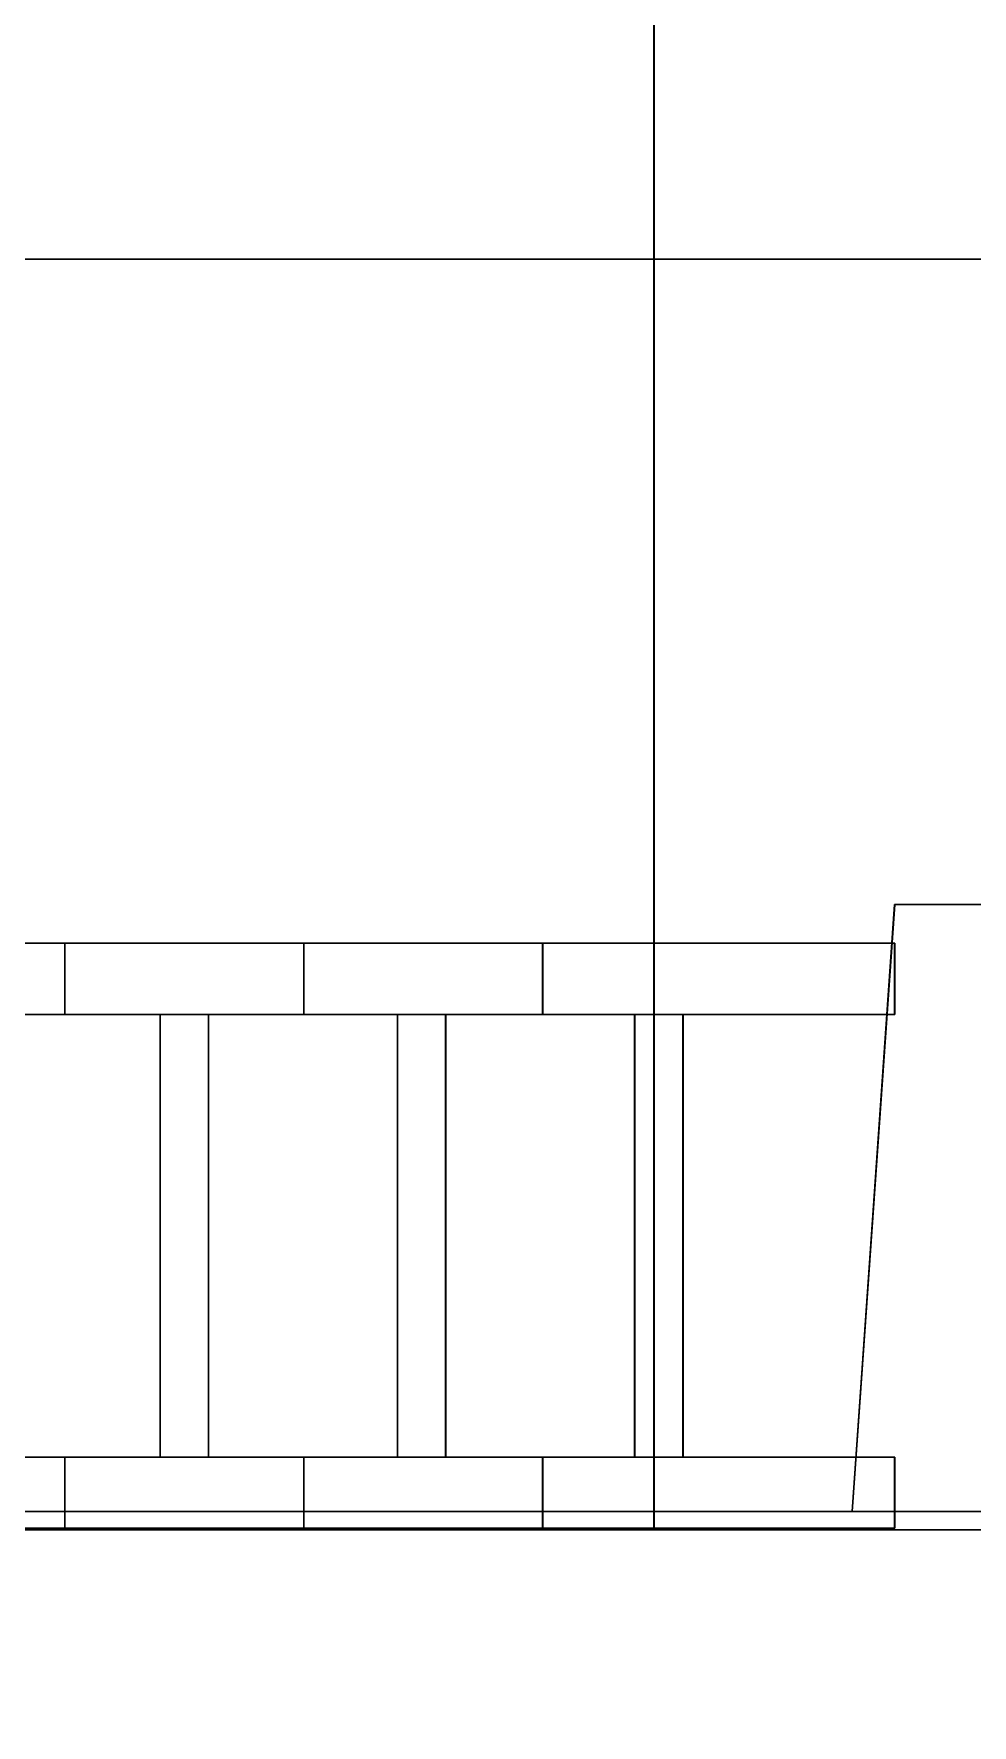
# Model space of a CAD drawing. Header units: metres. Extents: x -14.1 to 14.1, y -13.2 to 13.2.
# Drawn here: x -11.265 to -9.658, y 4.523 to 7.42 of the extents above; entities that cross this region are included whole.
import ezdxf

# ---------------------------------------------------------------- set-up
doc = ezdxf.new("R2010")
doc.units = ezdxf.units.M

msp = doc.modelspace()

# ---------------------------------------------------------------- linework, layer by layer
at = {"layer": 'tower', "color": 20}
for points in [[(-10.2034, 7.03413, 13.3135), (-11.8348, 7.03413, 13.3135), (-11.8348, 9.21043, 13.3135), (-10.2034, 9.21043, 13.3135)], [(-11.8347, 7.03413, 17.6661), (-10.2033, 7.03413, 17.6661), (-10.2033, 9.21043, 17.6661), (-11.8347, 9.21043, 17.6661)], [(-10.2034, 9.21043, 13.3135), (-9.11363, 9.21043, 13.3135), (-9.11363, 7.03413, 13.3135), (-10.2034, 7.03413, 13.3135)], [(-9.11352, 7.03413, 17.6661), (-9.11352, 9.21043, 17.6661), (-10.2033, 9.21043, 17.6661), (-10.2033, 7.03413, 17.6661)], [(-10.2034, 7.03413, 13.3135), (-10.2034, 4.85784, 13.3135), (-11.8348, 4.85784, 13.3135), (-11.8348, 7.03413, 13.3135)], [(-11.8347, 7.03413, 17.6661), (-11.8347, 4.85784, 17.6661), (-10.2033, 4.85784, 17.6661), (-10.2033, 7.03413, 17.6661)], [(-9.11363, 7.03413, 13.3135), (-9.11363, 7.03413, 13.5369), (-10.2034, 7.03413, 13.5369), (-10.2034, 7.03413, 13.3135)], [(-10.2034, 7.03413, 13.3135), (-10.2034, 7.03413, 13.5369), (-10.2034, 4.85784, 13.5369), (-10.2034, 4.85784, 13.3135)], [(-10.2033, 4.85784, 17.6661), (-10.2033, 4.85784, 17.4427), (-10.2033, 7.03413, 17.4427), (-10.2033, 7.03413, 17.6661)], [(-10.2033, 7.03413, 17.6661), (-10.2033, 7.03413, 17.4427), (-9.11352, 7.03413, 17.4426), (-9.11352, 7.03413, 17.6661)], [(-6.44476, 1.36179, 12.2759), (-12.8724, 1.36179, 12.2761), (-12.7994, 4.88946, 12.3491), (-6.51774, 4.88946, 12.3489)], [(-12.7994, 4.88946, 12.3491), (-12.7993, 4.88946, 18.6306), (-6.51766, 4.88946, 18.6306), (-6.51774, 4.88946, 12.3489)], [(-11.4217, 1.36179, 18.7036), (-7.89528, 1.36179, 18.7036), (-6.51766, 4.88946, 18.6306), (-12.7993, 4.88946, 18.6306)], [(-10.2034, 4.85784, 13.5369), (-10.2034, 4.85784, 14.9449), (-11.6114, 4.85784, 14.9449), (-11.8348, 4.85784, 13.3135)], [(-11.8348, 4.85784, 13.3135), (-10.2034, 4.85784, 13.3135), (-10.2034, 4.85784, 13.5369)], [(-11.6113, 4.85784, 16.0347), (-10.2034, 4.85784, 16.0347), (-10.2033, 4.85784, 17.4427), (-11.8347, 4.85784, 17.6661)], [(-10.2033, 4.85784, 17.4427), (-10.2033, 4.85784, 17.6661), (-11.8347, 4.85784, 17.6661)], [(-11.6113, 4.85784, 16.0347), (-11.6114, 4.85784, 14.9449), (-10.2034, 4.85784, 14.9449), (-10.2034, 4.85784, 16.0347)], [(-9.11359, 4.85784, 14.9449), (-10.2034, 4.85784, 14.9449), (-10.2034, 4.85784, 13.5369), (-9.11363, 4.85784, 13.5369)], [(-10.2034, 4.85784, 16.0347), (-10.2034, 4.85784, 14.9449), (-9.11359, 4.85784, 14.9449), (-9.11356, 4.85784, 16.0347)], [(-9.11352, 4.85784, 17.4426), (-10.2033, 4.85784, 17.4427), (-10.2034, 4.85784, 16.0347), (-9.11356, 4.85784, 16.0347)]]:
    msp.add_3dface(points, dxfattribs=at)
at = {"layer": 'upprdoor', "color": 1}
for points in [[(-10.2034, 4.85784, 13.5369), (-10.2034, 7.03413, 13.5369), (-9.11363, 7.03413, 13.5369), (-9.11363, 4.85784, 13.5369)], [(-9.11352, 4.85784, 17.4426), (-9.11352, 7.03413, 17.4426), (-10.2033, 7.03413, 17.4427), (-10.2033, 4.85784, 17.4427)]]:
    msp.add_3dface(points, dxfattribs=at)
at = {"layer": 'upprrail', "color": 29}
for points in [[(-9.45272, 4.88946, 18.5571), (-9.52557, 5.92906, 18.5571), (-9.79137, 5.92906, 18.5571), (-9.86422, 4.88946, 18.5571)], [(-9.86422, 4.88946, 18.2421), (-9.79137, 5.92906, 18.2421), (-9.52557, 5.92906, 18.2421), (-9.45272, 4.88946, 18.2421)], [(-9.86422, 4.88946, 18.5571), (-9.79137, 5.92906, 18.5571), (-9.79137, 5.92906, 18.2421), (-9.86422, 4.88946, 18.2421)], [(-9.86407, 4.88946, 12.7374), (-9.79122, 5.92906, 12.7374), (-9.7912, 5.92906, 12.4225), (-9.86405, 4.88946, 12.4225)], [(-9.45258, 4.88946, 12.7375), (-9.52543, 5.92906, 12.7374), (-9.79122, 5.92906, 12.7374), (-9.86407, 4.88946, 12.7374)], [(-9.86405, 4.88946, 12.4225), (-9.7912, 5.92906, 12.4225), (-9.52541, 5.92906, 12.4225), (-9.45256, 4.88946, 12.4225)], [(-9.79137, 5.92906, 18.5571), (-9.52557, 5.92906, 18.5571), (-9.52557, 5.92906, 18.2421), (-9.79137, 5.92906, 18.2421)], [(-9.52541, 5.92906, 12.4225), (-9.7912, 5.92906, 12.4225), (-9.79122, 5.92906, 12.7374), (-9.52543, 5.92906, 12.7374)], [(-11.6215, 5.74073, 18.503), (-11.2123, 5.74073, 18.503), (-11.2123, 5.86246, 18.503), (-11.6215, 5.86246, 18.503)], [(-11.6215, 5.86246, 18.503), (-11.2123, 5.86246, 18.503), (-11.2123, 5.86246, 18.3057), (-11.6215, 5.86246, 18.3057)], [(-11.6215, 5.86246, 18.3057), (-11.2123, 5.86246, 18.3057), (-11.2123, 5.74073, 18.3057), (-11.6215, 5.74073, 18.3057)], [(-11.6213, 5.74073, 12.6737), (-11.2122, 5.74073, 12.6738), (-11.2122, 5.86246, 12.6738), (-11.6213, 5.86246, 12.6737)], [(-11.6213, 5.86246, 12.6737), (-11.2122, 5.86246, 12.6738), (-11.2122, 5.86246, 12.4765), (-11.6213, 5.86246, 12.4765)], [(-11.6213, 5.86246, 12.4765), (-11.2122, 5.86246, 12.4765), (-11.2122, 5.74073, 12.4765), (-11.6213, 5.74073, 12.4765)], [(-11.2123, 5.74073, 18.503), (-10.8032, 5.74073, 18.503), (-10.8032, 5.86246, 18.503), (-11.2123, 5.86246, 18.503)], [(-11.2123, 5.86246, 18.503), (-10.8032, 5.86246, 18.503), (-10.8032, 5.86246, 18.3057), (-11.2123, 5.86246, 18.3057)], [(-11.2123, 5.86246, 18.3057), (-10.8032, 5.86246, 18.3057), (-10.8032, 5.74073, 18.3057), (-11.2123, 5.74073, 18.3057)], [(-11.2122, 5.74073, 12.6738), (-10.8031, 5.74073, 12.6738), (-10.8031, 5.86246, 12.6738), (-11.2122, 5.86246, 12.6738)], [(-11.2122, 5.86246, 12.6738), (-10.8031, 5.86246, 12.6738), (-10.8031, 5.86246, 12.4766), (-11.2122, 5.86246, 12.4765)], [(-11.2122, 5.86246, 12.4765), (-10.8031, 5.86246, 12.4766), (-10.8031, 5.74073, 12.4766), (-11.2122, 5.74073, 12.4765)], [(-10.8032, 5.74073, 18.503), (-10.3941, 5.74073, 18.503), (-10.3941, 5.86246, 18.503), (-10.8032, 5.86246, 18.503)], [(-10.8032, 5.86246, 18.503), (-10.3941, 5.86246, 18.503), (-10.3941, 5.86246, 18.3057), (-10.8032, 5.86246, 18.3057)], [(-10.8032, 5.86246, 18.3057), (-10.3941, 5.86246, 18.3057), (-10.3941, 5.74073, 18.3057), (-10.8032, 5.74073, 18.3057)], [(-10.8031, 5.86246, 12.4766), (-10.3939, 5.86246, 12.4766), (-10.3939, 5.74073, 12.4766), (-10.8031, 5.74073, 12.4766)], [(-10.8031, 5.86246, 12.6738), (-10.3939, 5.86246, 12.6738), (-10.3939, 5.86246, 12.4766), (-10.8031, 5.86246, 12.4766)], [(-10.8031, 5.74073, 12.6738), (-10.3939, 5.74073, 12.6738), (-10.3939, 5.86246, 12.6738), (-10.8031, 5.86246, 12.6738)], [(-10.3941, 5.74073, 18.503), (-9.79136, 5.74073, 18.503), (-9.79136, 5.86246, 18.503), (-10.3941, 5.86246, 18.503)], [(-10.3941, 5.86246, 18.503), (-9.79136, 5.86246, 18.503), (-9.79136, 5.86246, 18.3057), (-10.3941, 5.86246, 18.3057)], [(-10.3941, 5.86246, 18.3057), (-9.79136, 5.86246, 18.3057), (-9.79136, 5.74073, 18.3057), (-10.3941, 5.74073, 18.3057)], [(-10.3939, 5.86246, 12.4766), (-9.7912, 5.86246, 12.4766), (-9.7912, 5.74073, 12.4766), (-10.3939, 5.74073, 12.4766)], [(-10.3939, 5.86246, 12.6738), (-9.79121, 5.86246, 12.6738), (-9.7912, 5.86246, 12.4766), (-10.3939, 5.86246, 12.4766)], [(-10.3939, 5.74073, 12.6738), (-9.79121, 5.74073, 12.6738), (-9.79121, 5.86246, 12.6738), (-10.3939, 5.86246, 12.6738)], [(-9.79136, 5.74073, 18.3057), (-9.79136, 5.86246, 18.3057), (-9.79136, 5.86246, 18.503), (-9.79136, 5.74073, 18.503)], [(-9.7912, 5.74073, 12.4766), (-9.7912, 5.86246, 12.4766), (-9.79121, 5.86246, 12.6738), (-9.79121, 5.74073, 12.6738)], [(-11.6215, 5.74073, 18.503), (-11.4554, 5.74073, 18.4745), (-11.3727, 5.74073, 18.4745), (-11.2123, 5.74073, 18.503)], [(-11.2123, 5.74073, 18.3057), (-11.3727, 5.74073, 18.3341), (-11.4554, 5.74073, 18.3341), (-11.6215, 5.74073, 18.3057)], [(-11.6213, 5.74073, 12.6737), (-11.4552, 5.74073, 12.6453), (-11.3726, 5.74073, 12.6453), (-11.2122, 5.74073, 12.6738)], [(-11.2122, 5.74073, 12.4765), (-11.3726, 5.74073, 12.5049), (-11.4552, 5.74073, 12.5049), (-11.6213, 5.74073, 12.4765)], [(-11.2123, 5.74073, 18.503), (-11.3727, 5.74073, 18.4745), (-11.3727, 5.74073, 18.3341), (-11.2123, 5.74073, 18.3057)], [(-11.2122, 5.74073, 12.6738), (-11.3726, 5.74073, 12.6453), (-11.3726, 5.74073, 12.5049), (-11.2122, 5.74073, 12.4765)], [(-11.2123, 5.74073, 18.503), (-11.0491, 5.74073, 18.4745), (-10.9664, 5.74073, 18.4745), (-10.8032, 5.74073, 18.503)], [(-10.8032, 5.74073, 18.3057), (-10.9664, 5.74073, 18.3341), (-11.0491, 5.74073, 18.3341), (-11.2123, 5.74073, 18.3057)], [(-11.2123, 5.74073, 18.3057), (-11.0491, 5.74073, 18.3341), (-11.0491, 5.74073, 18.4745), (-11.2123, 5.74073, 18.503)], [(-11.2122, 5.74073, 12.4765), (-11.049, 5.74073, 12.5049), (-11.049, 5.74073, 12.6454), (-11.2122, 5.74073, 12.6738)], [(-11.2122, 5.74073, 12.6738), (-11.049, 5.74073, 12.6454), (-10.9663, 5.74073, 12.6454), (-10.8031, 5.74073, 12.6738)], [(-10.8031, 5.74073, 12.4766), (-10.9663, 5.74073, 12.505), (-11.049, 5.74073, 12.5049), (-11.2122, 5.74073, 12.4765)], [(-10.9664, 5.74073, 18.3341), (-10.9664, 4.98253, 18.3341), (-11.0491, 4.98253, 18.3341), (-11.0491, 5.74073, 18.3341)], [(-11.0491, 5.74073, 18.4745), (-11.0491, 4.98253, 18.4745), (-10.9664, 4.98253, 18.4745), (-10.9664, 5.74073, 18.4745)], [(-11.0491, 5.74073, 18.3341), (-11.0491, 4.98253, 18.3341), (-11.0491, 4.98253, 18.4745), (-11.0491, 5.74073, 18.4745)], [(-11.049, 5.74073, 12.5049), (-11.049, 4.98253, 12.5049), (-11.049, 4.98253, 12.6454), (-11.049, 5.74073, 12.6454)], [(-11.049, 5.74073, 12.6454), (-11.049, 4.98253, 12.6454), (-10.9663, 4.98253, 12.6454), (-10.9663, 5.74073, 12.6454)], [(-10.9663, 5.74073, 12.505), (-10.9663, 4.98253, 12.505), (-11.049, 4.98253, 12.5049), (-11.049, 5.74073, 12.5049)], [(-10.8032, 5.74073, 18.503), (-10.9664, 5.74073, 18.4745), (-10.9664, 5.74073, 18.3341), (-10.8032, 5.74073, 18.3057)], [(-10.9664, 5.74073, 18.4745), (-10.9664, 4.98253, 18.4745), (-10.9664, 4.98253, 18.3341), (-10.9664, 5.74073, 18.3341)], [(-10.8031, 5.74073, 12.6738), (-10.9663, 5.74073, 12.6454), (-10.9663, 5.74073, 12.505), (-10.8031, 5.74073, 12.4766)], [(-10.9663, 5.74073, 12.6454), (-10.9663, 4.98253, 12.6454), (-10.9663, 4.98253, 12.505), (-10.9663, 5.74073, 12.505)], [(-10.8032, 5.74073, 18.503), (-10.6428, 5.74073, 18.4745), (-10.5602, 5.74073, 18.4745), (-10.3941, 5.74073, 18.503)], [(-10.3941, 5.74073, 18.3057), (-10.5602, 5.74073, 18.3341), (-10.6428, 5.74073, 18.3341), (-10.8032, 5.74073, 18.3057)], [(-10.8032, 5.74073, 18.3057), (-10.6428, 5.74073, 18.3341), (-10.6428, 5.74073, 18.4745), (-10.8032, 5.74073, 18.503)], [(-10.8031, 5.74073, 12.4766), (-10.6427, 5.74073, 12.505), (-10.6427, 5.74073, 12.6454), (-10.8031, 5.74073, 12.6738)], [(-10.3939, 5.74073, 12.4766), (-10.56, 5.74073, 12.505), (-10.6427, 5.74073, 12.505), (-10.8031, 5.74073, 12.4766)], [(-10.8031, 5.74073, 12.6738), (-10.6427, 5.74073, 12.6454), (-10.56, 5.74073, 12.6454), (-10.3939, 5.74073, 12.6738)], [(-10.5602, 5.74073, 18.3341), (-10.5602, 4.98253, 18.3341), (-10.6428, 4.98253, 18.3341), (-10.6428, 5.74073, 18.3341)], [(-10.6428, 5.74073, 18.4745), (-10.6428, 4.98253, 18.4745), (-10.5602, 4.98253, 18.4745), (-10.5602, 5.74073, 18.4745)], [(-10.6428, 5.74073, 18.3341), (-10.6428, 4.98253, 18.3341), (-10.6428, 4.98253, 18.4745), (-10.6428, 5.74073, 18.4745)], [(-10.6427, 5.74073, 12.505), (-10.6427, 4.98253, 12.505), (-10.6427, 4.98253, 12.6454), (-10.6427, 5.74073, 12.6454)], [(-10.6427, 5.74073, 12.6454), (-10.6427, 4.98253, 12.6454), (-10.56, 4.98253, 12.6454), (-10.56, 5.74073, 12.6454)], [(-10.56, 5.74073, 12.505), (-10.56, 4.98253, 12.505), (-10.6427, 4.98253, 12.505), (-10.6427, 5.74073, 12.505)], [(-10.3941, 5.74073, 18.503), (-10.5602, 5.74073, 18.4745), (-10.5602, 5.74073, 18.3341), (-10.3941, 5.74073, 18.3057)], [(-10.5602, 5.74073, 18.4745), (-10.5602, 4.98253, 18.4745), (-10.5602, 4.98253, 18.3341), (-10.5602, 5.74073, 18.3341)], [(-10.3939, 5.74073, 12.6738), (-10.56, 5.74073, 12.6454), (-10.56, 5.74073, 12.505), (-10.3939, 5.74073, 12.4766)], [(-10.56, 5.74073, 12.6454), (-10.56, 4.98253, 12.6454), (-10.56, 4.98253, 12.505), (-10.56, 5.74073, 12.505)], [(-10.3941, 5.74073, 18.503), (-10.2365, 5.74073, 18.4745), (-10.1539, 5.74073, 18.4745), (-9.79136, 5.74073, 18.503)], [(-10.3941, 5.74073, 18.3057), (-10.2366, 5.74073, 18.3341), (-10.2365, 5.74073, 18.4745), (-10.3941, 5.74073, 18.503)], [(-9.79136, 5.74073, 18.3057), (-10.1539, 5.74073, 18.3341), (-10.2366, 5.74073, 18.3341), (-10.3941, 5.74073, 18.3057)], [(-10.3939, 5.74073, 12.4766), (-10.2364, 5.74073, 12.505), (-10.2364, 5.74073, 12.6454), (-10.3939, 5.74073, 12.6738)], [(-9.7912, 5.74073, 12.4766), (-10.1537, 5.74073, 12.505), (-10.2364, 5.74073, 12.505), (-10.3939, 5.74073, 12.4766)], [(-10.3939, 5.74073, 12.6738), (-10.2364, 5.74073, 12.6454), (-10.1537, 5.74073, 12.6454), (-9.79121, 5.74073, 12.6738)], [(-10.1539, 5.74073, 18.3341), (-10.1539, 4.98253, 18.3341), (-10.2366, 4.98253, 18.3341), (-10.2366, 5.74073, 18.3341)], [(-10.2366, 5.74073, 18.3341), (-10.2366, 4.98253, 18.3341), (-10.2365, 4.98253, 18.4745), (-10.2365, 5.74073, 18.4745)], [(-10.2365, 5.74073, 18.4745), (-10.2365, 4.98253, 18.4745), (-10.1539, 4.98253, 18.4745), (-10.1539, 5.74073, 18.4745)], [(-10.2364, 5.74073, 12.505), (-10.2364, 4.98253, 12.505), (-10.2364, 4.98253, 12.6454), (-10.2364, 5.74073, 12.6454)], [(-10.2364, 5.74073, 12.6454), (-10.2364, 4.98253, 12.6454), (-10.1537, 4.98253, 12.6454), (-10.1537, 5.74073, 12.6454)], [(-10.1537, 5.74073, 12.505), (-10.1537, 4.98253, 12.505), (-10.2364, 4.98253, 12.505), (-10.2364, 5.74073, 12.505)], [(-9.79136, 5.74073, 18.503), (-10.1539, 5.74073, 18.4745), (-10.1539, 5.74073, 18.3341), (-9.79136, 5.74073, 18.3057)], [(-10.1539, 5.74073, 18.4745), (-10.1539, 4.98253, 18.4745), (-10.1539, 4.98253, 18.3341), (-10.1539, 5.74073, 18.3341)], [(-9.79121, 5.74073, 12.6738), (-10.1537, 5.74073, 12.6454), (-10.1537, 5.74073, 12.505), (-9.7912, 5.74073, 12.4766)], [(-10.1537, 5.74073, 12.6454), (-10.1537, 4.98253, 12.6454), (-10.1537, 4.98253, 12.505), (-10.1537, 5.74073, 12.505)], [(-11.2123, 4.98253, 18.503), (-11.3727, 4.98253, 18.4745), (-11.4554, 4.98253, 18.4745), (-11.6215, 4.98253, 18.503)], [(-11.6215, 4.86084, 18.503), (-11.2123, 4.86084, 18.503), (-11.2123, 4.98253, 18.503), (-11.6215, 4.98253, 18.503)], [(-11.6215, 4.98253, 18.3057), (-11.2123, 4.98253, 18.3057), (-11.2123, 4.86084, 18.3057), (-11.6215, 4.86084, 18.3057)], [(-11.6215, 4.98253, 18.3057), (-11.4554, 4.98253, 18.3341), (-11.3727, 4.98253, 18.3341), (-11.2123, 4.98253, 18.3057)], [(-11.6213, 4.98253, 12.4765), (-11.4552, 4.98253, 12.5049), (-11.3726, 4.98253, 12.5049), (-11.2122, 4.98253, 12.4765)], [(-11.6213, 4.98253, 12.4765), (-11.2122, 4.98253, 12.4765), (-11.2122, 4.86084, 12.4765), (-11.6213, 4.86084, 12.4765)], [(-11.6213, 4.86084, 12.6737), (-11.2122, 4.86084, 12.6738), (-11.2122, 4.98253, 12.6738), (-11.6213, 4.98253, 12.6737)], [(-11.2122, 4.98253, 12.6738), (-11.3726, 4.98253, 12.6453), (-11.4552, 4.98253, 12.6453), (-11.6213, 4.98253, 12.6737)], [(-11.2123, 4.98253, 18.3057), (-11.3727, 4.98253, 18.3341), (-11.3727, 4.98253, 18.4745), (-11.2123, 4.98253, 18.503)], [(-11.2122, 4.98253, 12.4765), (-11.3726, 4.98253, 12.5049), (-11.3726, 4.98253, 12.6453), (-11.2122, 4.98253, 12.6738)], [(-10.8032, 4.98253, 18.503), (-10.9664, 4.98253, 18.4745), (-11.0491, 4.98253, 18.4745), (-11.2123, 4.98253, 18.503)], [(-11.2123, 4.86084, 18.503), (-10.8032, 4.86084, 18.503), (-10.8032, 4.98253, 18.503), (-11.2123, 4.98253, 18.503)], [(-11.2123, 4.98253, 18.3057), (-10.8032, 4.98253, 18.3057), (-10.8032, 4.86084, 18.3057), (-11.2123, 4.86084, 18.3057)], [(-11.2123, 4.98253, 18.3057), (-11.0491, 4.98253, 18.3341), (-10.9664, 4.98253, 18.3341), (-10.8032, 4.98253, 18.3057)], [(-11.2123, 4.98253, 18.503), (-11.0491, 4.98253, 18.4745), (-11.0491, 4.98253, 18.3341), (-11.2123, 4.98253, 18.3057)], [(-11.2122, 4.98253, 12.6738), (-11.049, 4.98253, 12.6454), (-11.049, 4.98253, 12.5049), (-11.2122, 4.98253, 12.4765)], [(-11.2122, 4.98253, 12.4765), (-11.049, 4.98253, 12.5049), (-10.9663, 4.98253, 12.505), (-10.8031, 4.98253, 12.4766)], [(-11.2122, 4.98253, 12.4765), (-10.8031, 4.98253, 12.4766), (-10.8031, 4.86084, 12.4766), (-11.2122, 4.86084, 12.4765)], [(-11.2122, 4.86084, 12.6738), (-10.8031, 4.86084, 12.6738), (-10.8031, 4.98253, 12.6738), (-11.2122, 4.98253, 12.6738)], [(-10.8031, 4.98253, 12.6738), (-10.9663, 4.98253, 12.6454), (-11.049, 4.98253, 12.6454), (-11.2122, 4.98253, 12.6738)], [(-10.8032, 4.98253, 18.3057), (-10.9664, 4.98253, 18.3341), (-10.9664, 4.98253, 18.4745), (-10.8032, 4.98253, 18.503)], [(-10.8031, 4.98253, 12.4766), (-10.9663, 4.98253, 12.505), (-10.9663, 4.98253, 12.6454), (-10.8031, 4.98253, 12.6738)], [(-10.3941, 4.98253, 18.503), (-10.5602, 4.98253, 18.4745), (-10.6428, 4.98253, 18.4745), (-10.8032, 4.98253, 18.503)], [(-10.8032, 4.86084, 18.503), (-10.3941, 4.86084, 18.503), (-10.3941, 4.98253, 18.503), (-10.8032, 4.98253, 18.503)], [(-10.8032, 4.98253, 18.3057), (-10.3941, 4.98253, 18.3057), (-10.3941, 4.86084, 18.3057), (-10.8032, 4.86084, 18.3057)], [(-10.8032, 4.98253, 18.3057), (-10.6428, 4.98253, 18.3341), (-10.5602, 4.98253, 18.3341), (-10.3941, 4.98253, 18.3057)], [(-10.8032, 4.98253, 18.503), (-10.6428, 4.98253, 18.4745), (-10.6428, 4.98253, 18.3341), (-10.8032, 4.98253, 18.3057)], [(-10.8031, 4.98253, 12.6738), (-10.6427, 4.98253, 12.6454), (-10.6427, 4.98253, 12.505), (-10.8031, 4.98253, 12.4766)], [(-10.8031, 4.98253, 12.4766), (-10.6427, 4.98253, 12.505), (-10.56, 4.98253, 12.505), (-10.3939, 4.98253, 12.4766)], [(-10.8031, 4.98253, 12.4766), (-10.3939, 4.98253, 12.4766), (-10.3939, 4.86084, 12.4766), (-10.8031, 4.86084, 12.4766)], [(-10.8031, 4.86084, 12.6738), (-10.3939, 4.86084, 12.6738), (-10.3939, 4.98253, 12.6738), (-10.8031, 4.98253, 12.6738)], [(-10.3939, 4.98253, 12.6738), (-10.56, 4.98253, 12.6454), (-10.6427, 4.98253, 12.6454), (-10.8031, 4.98253, 12.6738)], [(-10.3941, 4.98253, 18.3057), (-10.5602, 4.98253, 18.3341), (-10.5602, 4.98253, 18.4745), (-10.3941, 4.98253, 18.503)], [(-10.3939, 4.98253, 12.4766), (-10.56, 4.98253, 12.505), (-10.56, 4.98253, 12.6454), (-10.3939, 4.98253, 12.6738)], [(-10.3941, 4.86084, 18.503), (-9.79136, 4.86084, 18.503), (-9.79136, 4.98253, 18.503), (-10.3941, 4.98253, 18.503)], [(-9.79136, 4.98253, 18.503), (-10.1539, 4.98253, 18.4745), (-10.2365, 4.98253, 18.4745), (-10.3941, 4.98253, 18.503)], [(-10.3941, 4.98253, 18.3057), (-9.79136, 4.98253, 18.3057), (-9.79136, 4.86084, 18.3057), (-10.3941, 4.86084, 18.3057)], [(-10.3941, 4.98253, 18.3057), (-10.2366, 4.98253, 18.3341), (-10.1539, 4.98253, 18.3341), (-9.79136, 4.98253, 18.3057)], [(-10.3941, 4.98253, 18.503), (-10.2365, 4.98253, 18.4745), (-10.2366, 4.98253, 18.3341), (-10.3941, 4.98253, 18.3057)], [(-10.3939, 4.98253, 12.6738), (-10.2364, 4.98253, 12.6454), (-10.2364, 4.98253, 12.505), (-10.3939, 4.98253, 12.4766)], [(-10.3939, 4.98253, 12.4766), (-10.2364, 4.98253, 12.505), (-10.1537, 4.98253, 12.505), (-9.7912, 4.98253, 12.4766)], [(-10.3939, 4.98253, 12.4766), (-9.7912, 4.98253, 12.4766), (-9.7912, 4.86084, 12.4766), (-10.3939, 4.86084, 12.4766)], [(-10.3939, 4.86084, 12.6738), (-9.79121, 4.86084, 12.6738), (-9.79121, 4.98253, 12.6738), (-10.3939, 4.98253, 12.6738)], [(-9.79121, 4.98253, 12.6738), (-10.1537, 4.98253, 12.6454), (-10.2364, 4.98253, 12.6454), (-10.3939, 4.98253, 12.6738)], [(-9.79136, 4.98253, 18.3057), (-10.1539, 4.98253, 18.3341), (-10.1539, 4.98253, 18.4745), (-9.79136, 4.98253, 18.503)], [(-9.7912, 4.98253, 12.4766), (-10.1537, 4.98253, 12.505), (-10.1537, 4.98253, 12.6454), (-9.79121, 4.98253, 12.6738)], [(-9.79136, 4.86084, 18.3057), (-9.79136, 4.98253, 18.3057), (-9.79136, 4.98253, 18.503), (-9.79136, 4.86084, 18.503)], [(-9.7912, 4.86084, 12.4766), (-9.7912, 4.98253, 12.4766), (-9.79121, 4.98253, 12.6738), (-9.79121, 4.86084, 12.6738)], [(-9.86422, 4.88946, 18.2421), (-9.45272, 4.88946, 18.2421), (-9.45272, 4.88946, 18.5571), (-9.86422, 4.88946, 18.5571)], [(-9.45258, 4.88946, 12.7375), (-9.86407, 4.88946, 12.7374), (-9.86405, 4.88946, 12.4225), (-9.45256, 4.88946, 12.4225)], [(-11.6215, 4.86084, 18.3057), (-11.2123, 4.86084, 18.3057), (-11.2123, 4.86084, 18.503), (-11.6215, 4.86084, 18.503)], [(-11.6213, 4.86084, 12.4765), (-11.2122, 4.86084, 12.4765), (-11.2122, 4.86084, 12.6738), (-11.6213, 4.86084, 12.6737)], [(-11.2123, 4.86084, 18.3057), (-10.8032, 4.86084, 18.3057), (-10.8032, 4.86084, 18.503), (-11.2123, 4.86084, 18.503)], [(-11.2122, 4.86084, 12.4765), (-10.8031, 4.86084, 12.4766), (-10.8031, 4.86084, 12.6738), (-11.2122, 4.86084, 12.6738)], [(-10.8032, 4.86084, 18.3057), (-10.3941, 4.86084, 18.3057), (-10.3941, 4.86084, 18.503), (-10.8032, 4.86084, 18.503)], [(-10.8031, 4.86084, 12.4766), (-10.3939, 4.86084, 12.4766), (-10.3939, 4.86084, 12.6738), (-10.8031, 4.86084, 12.6738)], [(-10.3941, 4.86084, 18.3057), (-9.79136, 4.86084, 18.3057), (-9.79136, 4.86084, 18.503), (-10.3941, 4.86084, 18.503)], [(-10.3939, 4.86084, 12.4766), (-9.7912, 4.86084, 12.4766), (-9.79121, 4.86084, 12.6738), (-10.3939, 4.86084, 12.6738)]]:
    msp.add_3dface(points, dxfattribs=at)

doc.saveas('drawing.dxf')
